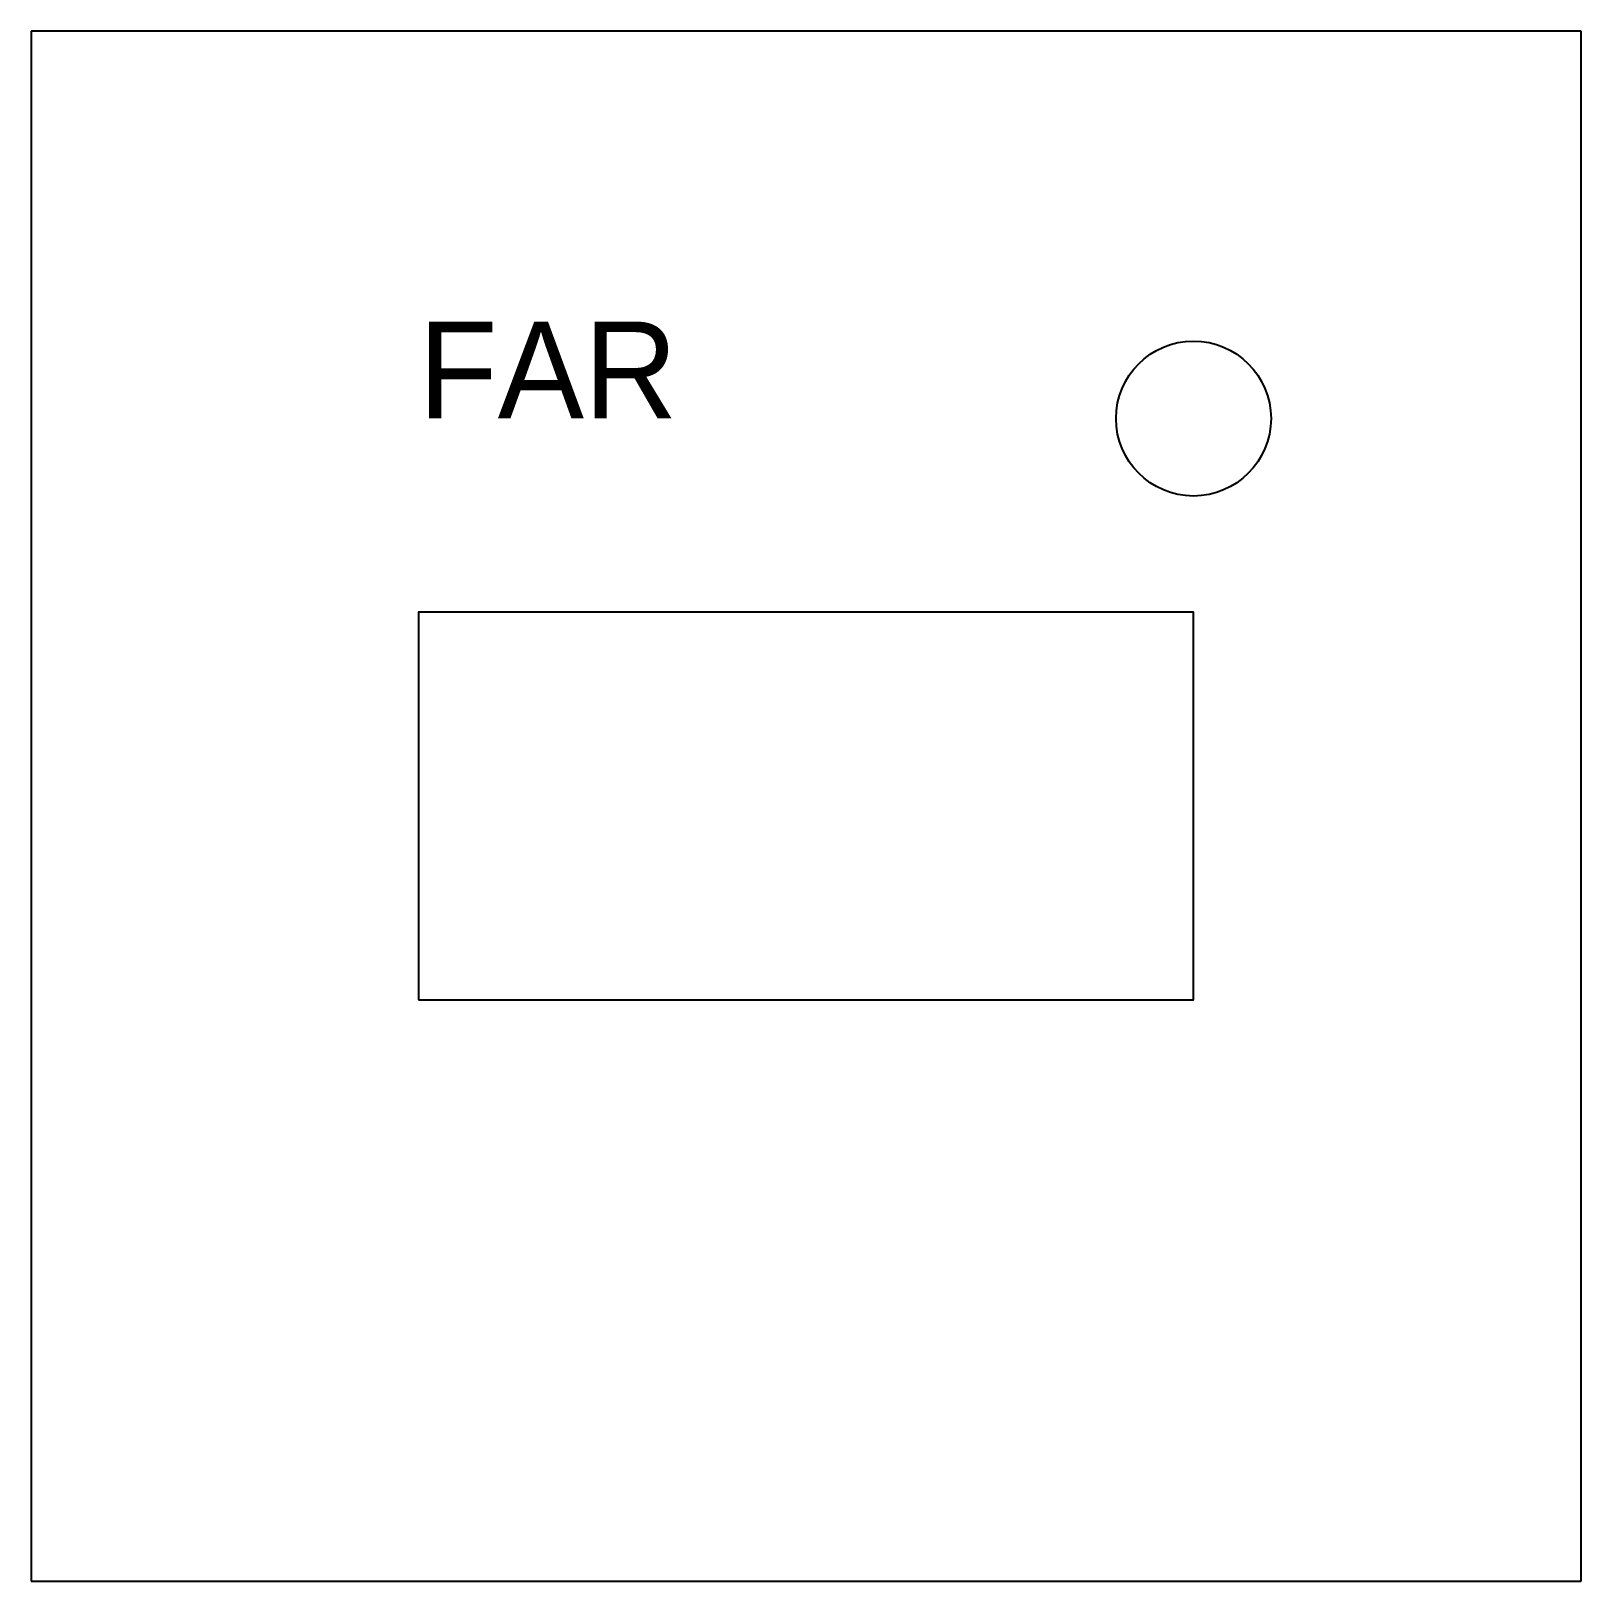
# Model space of a CAD drawing. Header units: millimetres. Extents: x -10000 to 10000, y -10000 to 10000.
import ezdxf

# ---------------------------------------------------------------- set-up
doc = ezdxf.new("R2010")
doc.units = ezdxf.units.MM
for name, color, linetype in [('A-ANNO-TEXT', 3, 'Continuous'), ('A-AREA', 2, 'Continuous'), ('A-WALL', 1, 'Continuous')]:
    doc.layers.add(name, color=color, linetype=linetype)

msp = doc.modelspace()

# ---------------------------------------------------------------- linework, layer by layer
at = {"layer": 'A-AREA'}
msp.add_lwpolyline([(-5000, -2500), (5000, -2500), (5000, 2500), (-5000, 2500)], close=True, dxfattribs=at)
at = {"layer": 'A-WALL'}
for p, q in [((10000, 10000), (-10000, 10000)), ((-10000, 10000), (-10000, -10000)), ((10000, -10000), (10000, 10000)), ((-10000, -10000), (10000, -10000))]:
    msp.add_line(p, q, dxfattribs=at)
msp.add_circle((5000, 5000), 1000, dxfattribs=at)

# ---------------------------------------------------------------- texts
at = {"layer": 'A-ANNO-TEXT'}
msp.add_text('FAR', height=1250, dxfattribs=at).set_placement((-5000, 5000))

doc.saveas('drawing.dxf')
